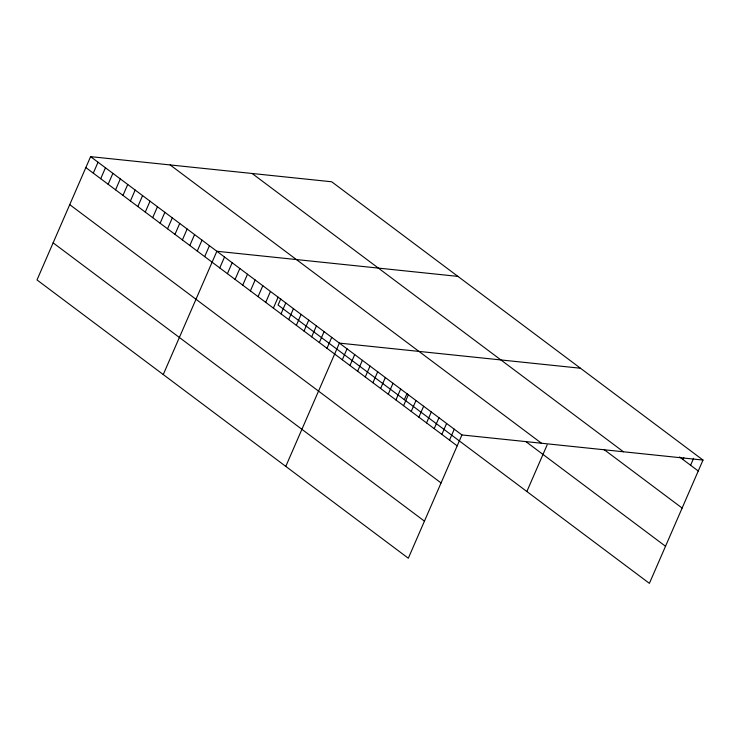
<?xml version="1.0" encoding="UTF-8"?>
<svg xmlns="http://www.w3.org/2000/svg" width="740" height="740" viewBox="0 0 740 740"><rect width="100%" height="100%" fill="white"/><g stroke="black" fill="none" stroke-linecap="round" stroke-linejoin="round"><path stroke-width="1.11" d="M703 460.067L331.677 181.772L90.604 156.649L37 279.933L408.323 558.228L461.927 434.944L703 460.067L649.396 583.351L278.074 305.056L280.756 298.877M93.286 173.142L98.032 162.217M100.705 178.701L105.459 167.786M108.133 184.269L112.887 173.345M115.56 189.838L120.315 178.913M122.988 195.397L127.733 184.482M130.416 200.965L135.161 190.051M137.844 206.534L142.589 195.61M145.271 212.103L150.017 201.178M152.699 217.662L157.444 206.747M160.118 223.23L164.872 212.306M167.545 228.799L172.3 217.875M174.973 234.358L179.718 223.443M182.401 239.927L187.146 229.012M189.829 245.495L194.574 234.571M197.256 251.064L202.001 240.139M204.684 256.623L209.429 245.708M163.253 374.551L216.857 251.267L457.921 276.39M219.762 267.926L224.516 257.011M227.421 273.671L232.175 262.746M235.079 279.415L239.834 268.49M242.739 285.15L247.493 274.235M250.398 290.894L255.152 279.97M258.057 296.629L262.811 285.714M265.716 302.373L270.461 291.449M273.375 308.108L278.12 297.193M281.034 313.853L285.779 302.928M288.693 319.588L293.438 308.673M296.351 325.332L301.097 314.407M304.011 331.067L308.756 320.152M311.67 336.811L316.415 325.887M319.329 342.546L324.074 331.631M326.988 348.29L331.733 337.366M285.788 466.385L339.392 343.11L580.465 368.233M342.305 359.769L347.051 348.845M349.964 365.505L354.71 354.589M357.624 371.249L362.369 360.325M365.282 376.984L370.028 366.069M372.942 382.728L377.687 371.804M380.601 388.463L385.346 377.548M388.25 394.207L393.005 383.283M395.909 399.942L400.664 389.027M404.318 399.674L407.009 393.495M403.568 405.687L408.323 394.762M411.227 411.421L415.982 400.507M418.886 417.166L423.641 406.242M426.545 422.901L431.3 411.986M434.204 428.645L438.959 417.721M441.863 434.38L446.608 423.465M449.522 440.124L454.268 429.2M526.862 491.508L547.138 444.879M682.937 459.503L683.797 457.524M690.596 465.247L693.611 458.3M679.533 456.959L698.255 470.992M252.118 173.484L623.45 451.779M603.84 449.393L682.132 508.066M170.154 164.946L541.486 443.232M525.964 441.678L665.519 546.268M90.604 156.649L461.927 434.944M85.858 167.573L457.181 445.868M69.736 204.647L441.059 482.943M53.123 242.85L424.446 521.145"/></g></svg>
